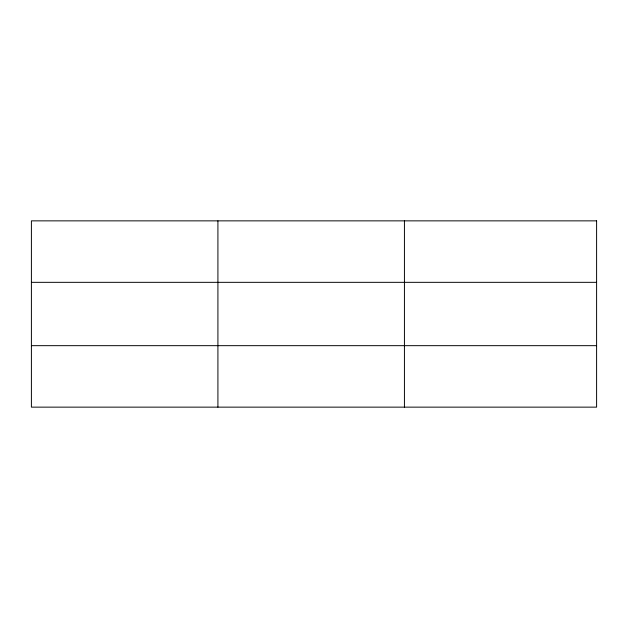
<?xml version="1.0" encoding="UTF-8"?>
<svg xmlns="http://www.w3.org/2000/svg" width="628" height="628" viewBox="0 0 628 628"><rect width="100%" height="100%" fill="white"/><g stroke="black" fill="none" stroke-linecap="round" stroke-linejoin="round"><path stroke-width="0.94" d="M217.916 407.14L217.916 220.86M404.432 407.14L404.432 220.86M31.4 282.333L596.6 282.333M31.4 345.667L596.6 345.667M596.6 220.86L596.6 407.14L31.4 407.14L31.4 220.86L596.6 220.86"/></g></svg>
